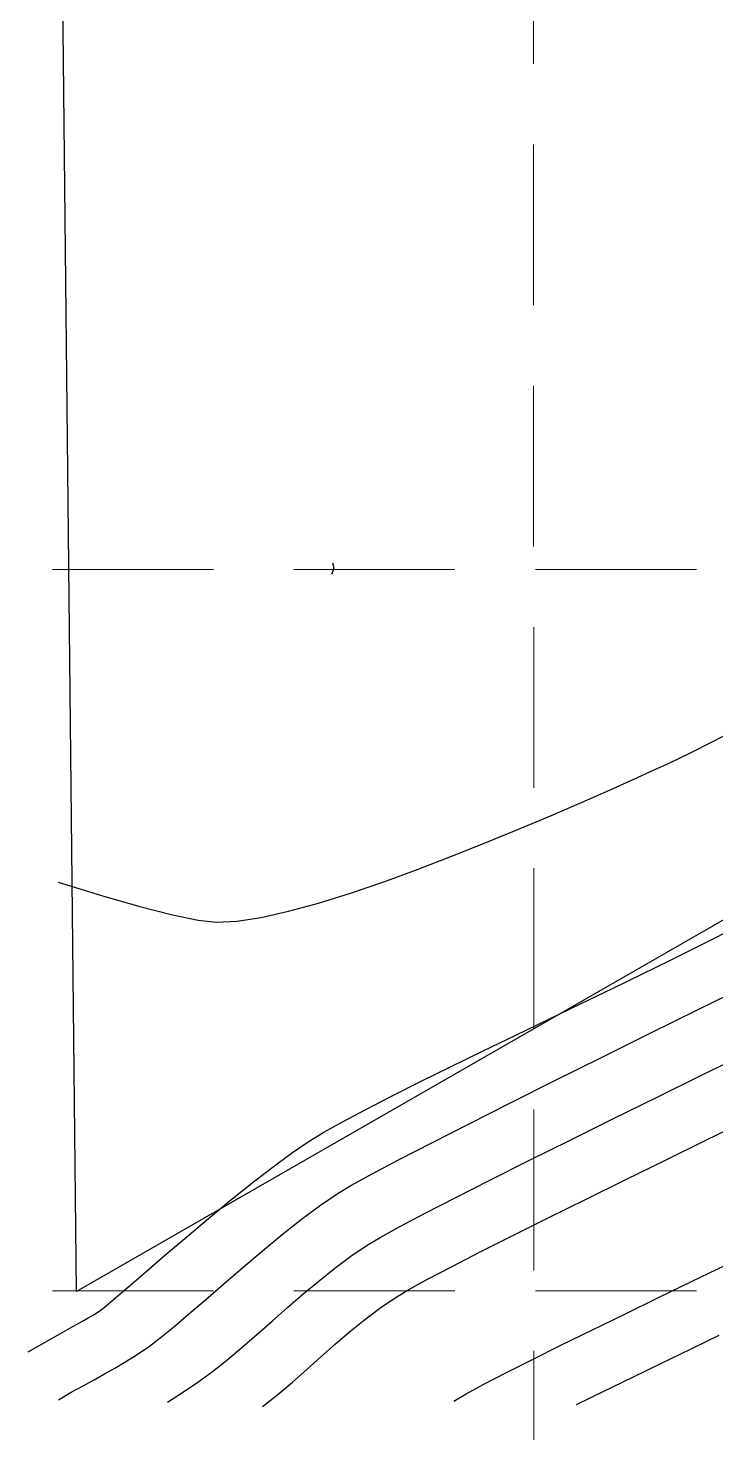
# Model space of a CAD drawing. Extents: x 2138193 to 2139991, y 332071 to 334944.
# Drawn here: x 2138432.7 to 2138475.4, y 332601.8 to 332689.1 of the extents above; entities that cross this region are included whole.
import ezdxf

# ---------------------------------------------------------------- set-up
doc = ezdxf.new("R2010")
doc.units = 0
doc.header["$LTSCALE"] = 100
doc.header["$MEASUREMENT"] = 0
doc.linetypes.add('DASHED', pattern=[0.75, 0.5, -0.25])
doc.linetypes.add('HIDDEN', pattern=[0.375, 0.25, -0.125])
for name, color, linetype in [('CONTOURS', 35, 'Continuous'), ('GRID', 254, 'DASHED'), ('V-PROP-SUBD-N', 7, 'Continuous')]:
    doc.layers.add(name, color=color, linetype=linetype)

msp = doc.modelspace()

# ---------------------------------------------------------------- linework, layer by layer
at = {"layer": 'CONTOURS', "extrusion": (0.9190013007704555, -0.3942544979860229, 0), "elevation": 1834088.994105591}
msp.add_lwpolyline([(1148804.672516014, 553), (1148804.927587112, 553)], dxfattribs=at)
at = {"layer": 'CONTOURS', "extrusion": (0.9698326260051806, 0.2437717734601269, 0), "elevation": 2155032.277632406}
msp.add_lwpolyline([(-198673.9083256832, 553), (-198673.6778073456, 553)], dxfattribs=at)
at = {"layer": 'CONTOURS'}
for points, elevation in [([(2138451.68132154, 332655.3871512756), (2138451.703335065, 332655.5017612372)], 553), ([(2138451.703335065, 332655.5017612372), (2138451.703914968, 332655.6019520582)], 553), ([(2138473.86724175, 332644.0425031562), (2138475.259508635, 332644.7470880744)], 552), ([(2138470.337467905, 332642.4039505328), (2138471.613467044, 332642.9837918508)], 552), ([(2138463.287009639, 332639.3315778166), (2138465.270858149, 332640.1718961271)], 552), ([(2138465.270858149, 332640.1718961271), (2138467.130795801, 332640.9776396782)], 552), ([(2138459.089050669, 332637.6286688892), (2138461.214617927, 332638.4770477398)], 552), ([(2138456.945675522, 332636.8068042573), (2138459.089050669, 332637.6286688892)], 552), ([(2138452.746972182, 332635.324069621), (2138454.819860141, 332636.0318168371)], 552), ([(2138437.278334797, 332635.1648138433), (2138439.664270188, 332634.480883677)], 552), ([(2138448.901449157, 332634.1917477719), (2138450.762379302, 332634.7039256017)], 552), ([(2138441.683713104, 332633.9644949457), (2138443.284461092, 332633.6337225388)], 552), ([(2138444.414311694, 332633.5066413459), (2138445.692047697, 332633.5727426513)], 552), ([(2138445.692047697, 332633.5727426513), (2138447.199549404, 332633.8078991242)], 552), ([(2138474.334733918, 332628.0785724654), (2138477.332004223, 332629.5572815122)], 550), ([(2138465.06141601, 332627.4866390789), (2138467.076854852, 332628.458355011)], 551), ([(2138463.018855662, 332626.5000353095), (2138465.06141601, 332627.4866390789)], 551), ([(2138455.324018373, 332622.7110932147), (2138457.101755163, 332623.6040726555)], 551), ([(2138471.785588306, 332622.6375829895), (2138474.543906986, 332623.9949576015)], 549), ([(2138452.284475607, 332621.1255519054), (2138453.705814868, 332621.8798137754)], 551), ([(2138472.35201771, 332618.7495503165), (2138474.864426299, 332619.9807254123)], 548), ([(2138461.448174513, 332617.4985723796), (2138463.829865277, 332618.6939756098)], 549), ([(2138452.807523312, 332617.1678394044), (2138454.087602793, 332617.8690418924)], 550), ([(2138459.28349516, 332616.400882303), (2138461.448174513, 332617.4985723796)], 549), ([(2138450.877096549, 332615.9226687865), (2138451.979720477, 332616.6771835702)], 550), ([(2138451.979720477, 332616.6771835702), (2138452.807523312, 332617.1678394044)], 550), ([(2138443.791941718, 332614.9899885731), (2138445.167909311, 332616.1256451134)], 551), ([(2138448.501590018, 332614.0951068331), (2138449.709715553, 332615.0514565923)], 550), ([(2138462.818065899, 332614.0330913263), (2138465.030472876, 332615.1381221929)], 548), ([(2138454.58294329, 332613.9229722263), (2138455.801737776, 332614.5901941031)], 549), ([(2138460.797820067, 332613.0131561069), (2138462.818065899, 332614.0330913263)], 548), ([(2138441.170654995, 332612.771741569), (2138442.446301314, 332613.8586520528)], 551), ([(2138446.059155465, 332612.0532340012), (2138447.276732478, 332613.0851793543)], 550), ([(2138451.779262435, 332612.0165674519), (2138452.775267025, 332612.7610813295)], 549), ([(2138450.790720621, 332611.2256313781), (2138451.779262435, 332612.0165674519)], 549), ([(2138449.81064867, 332610.4024301224), (2138450.790720621, 332611.2256313781)], 549), ([(2138454.565504047, 332609.5222960773), (2138455.575734133, 332610.2128484221)], 548), ([(2138436.457868586, 332608.915788617), (2138436.82284414, 332609.1363858919)], 551), ([(2138432.719914136, 332606.7979448266), (2138434.58056232, 332607.857649194)], 551), ([(2138440.920916936, 332607.6678337124), (2138441.74190333, 332608.3364707552)], 550), ([(2138445.995201234, 332607.0701135715), (2138446.931322865, 332607.8808054094)], 549), ([(2138439.484580877, 332606.6485657664), (2138440.251286263, 332607.1665378679)], 550), ([(2138445.0725849, 332606.2979416244), (2138445.995201234, 332607.0701135715)], 549), ([(2138464.007259263, 332606.3197501876), (2138465.803111311, 332607.2113967728)], 546), ([(2138472.059960783, 332606.0945293519), (2138473.87250741, 332606.9748069987)], 545), ([(2138443.271896469, 332604.9257854603), (2138444.16448095, 332605.5784465824)], 549), ([(2138470.246808112, 332605.2158674385), (2138472.059960783, 332606.0945293519)], 545), ([(2138442.313714777, 332604.2769058371), (2138443.271896469, 332604.9257854603)], 549), ([(2138441.380045848, 332603.6756269797), (2138442.313714777, 332604.2769058371)], 549), ([(2138466.782112469, 332603.5303370558), (2138468.473906355, 332604.3555578195)], 545)]:
    msp.add_lwpolyline(points, dxfattribs=dict(at, elevation=elevation))
at = {"layer": 'CONTOURS', "extrusion": (-0.4660383349618152, 0.8847645281915516, 0), "elevation": -702299.1765856617}
msp.add_lwpolyline([(-2047072.258095184, 552), (-2047073.953598419, 552)], dxfattribs=at)
at = {"layer": 'CONTOURS', "extrusion": (-0.4316582421624342, 0.9020372287069073, 0), "elevation": -623032.5601984666}
msp.add_lwpolyline([(-2072570.2053556, 552), (-2072571.583521609, 552)], dxfattribs=at)
at = {"layer": 'CONTOURS', "extrusion": (-0.4171115898254172, 0.9088552809074242, 0), "elevation": -589656.9620137376}
msp.add_lwpolyline([(-2082310.462783833, 552), (-2082311.574751468, 552)], dxfattribs=at)
at = {"layer": 'CONTOURS', "extrusion": (0.4092555629758334, -0.9124197960222771, 0), "elevation": 571671.3675066426}
msp.add_lwpolyline([(2087316.77284032, 552), (2087318.423410566, 552)], dxfattribs=at)
at = {"layer": 'CONTOURS', "extrusion": (0.4038720882449552, -0.9148154657288317, 0), "elevation": 559362.0748777617}
msp.add_lwpolyline([(2090647.210479939, 552), (2090649.069498726, 552)], dxfattribs=at)
at = {"layer": 'CONTOURS', "extrusion": (0.3812045400300625, -0.924490723945064, 0), "elevation": 507669.9372327072}
msp.add_lwpolyline([(2103790.854069852, 552), (2103793.095727511, 552)], dxfattribs=at)
at = {"layer": 'CONTOURS', "extrusion": (0.3425094381019838, -0.939514387761605, 0), "elevation": 419924.6209769301}
msp.add_lwpolyline([(2123040.051186812, 552), (2123042.313861453, 552)], dxfattribs=at)
at = {"layer": 'CONTOURS', "extrusion": (0.2949126870728266, 0.9555242053467223, 0), "elevation": 948493.2354195407}
msp.add_lwpolyline([(-1945227.4248845, 552), (-1945230.250794502, 552)], dxfattribs=at)
at = {"layer": 'CONTOURS', "extrusion": (0.2982569164939862, -0.9544856267977531, 0), "elevation": 320312.6865903517}
msp.add_lwpolyline([(2140331.117417481, 552), (2140333.196645103, 552)], dxfattribs=at)
at = {"layer": 'CONTOURS', "extrusion": (-0.2477373632655909, -0.9688272285821722, 0), "elevation": -852036.7461742542}
msp.add_lwpolyline([(1989372.584199736, 552), (1989374.668619802, 552)], dxfattribs=at)
at = {"layer": 'CONTOURS', "extrusion": (0.2200147393273248, -0.9754965476508513, 0), "elevation": 146006.7719365577}
msp.add_lwpolyline([(2159232.201030455, 552), (2159233.945680149, 552)], dxfattribs=at)
at = {"layer": 'CONTOURS', "extrusion": (-0.1117713227459293, -0.9937339540398251, 0), "elevation": -569565.9706070992}
msp.add_lwpolyline([(2087864.799326478, 552), (2087865.936301417, 552)], dxfattribs=at)
at = {"layer": 'CONTOURS', "extrusion": (0.4513086655408499, -0.892367910902077, 0), "elevation": 668281.8769721519}
msp.add_lwpolyline([(2058425.338062303, 551), (2058426.81712371, 551)], dxfattribs=at)
at = {"layer": 'CONTOURS', "extrusion": (0.4645878088350975, -0.8855270565498283, 0), "elevation": 698954.4896583677}
msp.add_lwpolyline([(2048214.893493815, 551), (2048216.1004131, 551)], dxfattribs=at)
at = {"layer": 'CONTOURS', "extrusion": (0.4435479406569743, -0.8962506481665481, 0), "elevation": 650394.2454149097}
msp.add_lwpolyline([(2064145.295457628, 551), (2064147.006634338, 551)], dxfattribs=at)
at = {"layer": 'CONTOURS', "extrusion": (0.4388299857799362, -0.89857011055364, 0), "elevation": 639533.5028459041}
msp.add_lwpolyline([(2067534.160400521, 551), (2067536.063522553, 551)], dxfattribs=at)
at = {"layer": 'CONTOURS', "extrusion": (0.4360387697027745, -0.899927881174981, 0), "elevation": 633112.9329098788}
msp.add_lwpolyline([(2069507.215467821, 551), (2069509.270302429, 551)], dxfattribs=at)
at = {"layer": 'CONTOURS', "extrusion": (0.4346199164139112, -0.900613972940885, 0), "elevation": 629850.5448042487}
msp.add_lwpolyline([(2070500.282856672, 551), (2070502.449141491, 551)], dxfattribs=at)
at = {"layer": 'CONTOURS', "extrusion": (-0.4433617145905362, 0.8963427860117692, 0), "elevation": -649968.8690021009}
msp.add_lwpolyline([(-2064277.233849377, 550), (-2064280.598246908, 550)], dxfattribs=at)
at = {"layer": 'CONTOURS', "extrusion": (0.4365572774473762, -0.8996764660186096, 0), "elevation": 634305.3593776186}
msp.add_lwpolyline([(2069133.111798087, 551), (2069135.370777813, 551)], dxfattribs=at)
at = {"layer": 'CONTOURS', "extrusion": (0.4445388972406757, -0.8957595485620257, 0), "elevation": 652680.24061902}
msp.add_lwpolyline([(2063418.230808671, 550), (2063421.559537993, 550)], dxfattribs=at)
at = {"layer": 'CONTOURS', "extrusion": (-0.4392375109036296, 0.8983709751629244, 0), "elevation": -640471.1736252548}
msp.add_lwpolyline([(-2067230.675221663, 551), (-2067232.884565621, 551)], dxfattribs=at)
at = {"layer": 'CONTOURS', "extrusion": (0.4408457532425592, -0.8975828774258122, 0), "elevation": 644179.8186038006}
msp.add_lwpolyline([(2066094.010025517, 549), (2066097.051105395, 549)], dxfattribs=at)
at = {"layer": 'CONTOURS', "extrusion": (0.4432052213076437, -0.8964201759251309, 0), "elevation": 649604.8433606382}
msp.add_lwpolyline([(2064376.609418876, 551), (2064378.728892721, 551)], dxfattribs=at)
at = {"layer": 'CONTOURS', "extrusion": (-0.4460401786286338, 0.8950129379226518, 0), "elevation": -656139.0247765469}
msp.add_lwpolyline([(-2062317.756292807, 550), (-2062320.991478623, 550)], dxfattribs=at)
at = {"layer": 'CONTOURS', "extrusion": (0.447978674068806, -0.8940442425179832, 0), "elevation": 660606.6412994051}
msp.add_lwpolyline([(2060887.940329302, 550), (2060891.024102544, 550)], dxfattribs=at)
at = {"layer": 'CONTOURS', "extrusion": (0.4569395547569632, -0.8894977477759618, 0), "elevation": 681277.671248064}
msp.add_lwpolyline([(2054137.848710014, 551), (2054139.667942845, 551)], dxfattribs=at)
at = {"layer": 'CONTOURS', "extrusion": (0.4505389824401055, -0.8927567559541817, 0), "elevation": 666510.0119327344}
msp.add_lwpolyline([(2058983.439468703, 550), (2058986.313970314, 550)], dxfattribs=at)
at = {"layer": 'CONTOURS', "extrusion": (-0.4425636506618433, 0.8967370936416437, 0), "elevation": -648134.8229617238}
msp.add_lwpolyline([(-2064850.609472938, 549), (-2064853.662624613, 549)], dxfattribs=at)
at = {"layer": 'CONTOURS', "extrusion": (0.4869929029090077, -0.8734059265406081, 0), "elevation": 750897.8233995328}
msp.add_lwpolyline([(2029719.667174403, 551), (2029721.026386681, 551)], dxfattribs=at)
at = {"layer": 'CONTOURS', "extrusion": (-0.4540382959500481, 0.8909821691879005, 0), "elevation": -674583.4191188444}
msp.add_lwpolyline([(-2056349.89416976, 550), (-2056352.501557763, 550)], dxfattribs=at)
at = {"layer": 'CONTOURS', "extrusion": (0.4439926022879778, -0.8960304509968116, 0), "elevation": 651425.6361704201}
msp.add_lwpolyline([(2063811.797878121, 549), (2063814.775777214, 549)], dxfattribs=at)
at = {"layer": 'CONTOURS', "extrusion": (0.4396428239295577, -0.8981726935101311, 0), "elevation": 641414.9442953249}
msp.add_lwpolyline([(2066953.716606997, 548), (2066956.466911328, 548)], dxfattribs=at)
at = {"layer": 'CONTOURS', "extrusion": (0.5178602861334635, -0.8554652091381434, 0), "elevation": 822873.6626678001}
msp.add_lwpolyline([(2001620.373361437, 551), (2001621.443677202, 551)], dxfattribs=at)
at = {"layer": 'CONTOURS', "extrusion": (-0.5640855254375823, 0.8257163677630514, 0), "elevation": -931619.0909789344}
msp.add_lwpolyline([(-1953378.060112014, 551), (-1953379.393024172, 551)], dxfattribs=at)
at = {"layer": 'CONTOURS', "extrusion": (-0.4590659464964503, 0.8884021931351354, 0), "elevation": -686192.9887507728}
msp.add_lwpolyline([(-2052502.73794171, 550), (-2052505.020405879, 550)], dxfattribs=at)
at = {"layer": 'CONTOURS', "extrusion": (0.4459347112784796, -0.8950654910546931, 0), "elevation": 655899.7358931943}
msp.add_lwpolyline([(2062391.399244903, 549), (2062394.247707309, 549)], dxfattribs=at)
at = {"layer": 'CONTOURS', "extrusion": (0.5942335178738, -0.8042925625885946, 0), "elevation": 1003215.005728392}
msp.add_lwpolyline([(1917590.615480576, 551), (1917592.143466585, 551)], dxfattribs=at)
at = {"layer": 'CONTOURS', "extrusion": (0.4668488144488654, -0.8843371441072058, 0), "elevation": 704188.4191631626}
msp.add_lwpolyline([(2046396.63846175, 550), (2046398.53825823, 550)], dxfattribs=at)
at = {"layer": 'CONTOURS', "extrusion": (0.4408807790578456, -0.8975656737294196, 0), "elevation": 644264.1845160648}
msp.add_lwpolyline([(2066061.796926075, 548), (2066064.590821502, 548)], dxfattribs=at)
at = {"layer": 'CONTOURS', "extrusion": (0.613627661197032, -0.7895955251987316, 0), "elevation": 1049576.872711779}
msp.add_lwpolyline([(1892610.944714324, 551), (1892612.613443743, 551)], dxfattribs=at)
at = {"layer": 'CONTOURS', "extrusion": (0.4422059228199031, -0.8969135531493534, 0), "elevation": 647314.8712192359}
msp.add_lwpolyline([(2065105.284328023, 548), (2065108.022759578, 548)], dxfattribs=at)
at = {"layer": 'CONTOURS', "extrusion": (0.6269754187766795, -0.7790390389767431, 0), "elevation": 1081631.60781017}
msp.add_lwpolyline([(1874474.403180751, 551), (1874476.157429021, 551)], dxfattribs=at)
at = {"layer": 'CONTOURS', "extrusion": (0.5980986755753118, -0.8014224692851192, 0), "elevation": 1012438.763305543}
msp.add_lwpolyline([(1912738.268554887, 550), (1912739.725191107, 550)], dxfattribs=at)
at = {"layer": 'CONTOURS', "extrusion": (-0.4576087064558341, 0.8891536828781729, 0), "elevation": -682830.4886985077}
msp.add_lwpolyline([(-2053624.973352608, 549), (-2053627.108558486, 549)], dxfattribs=at)
at = {"layer": 'CONTOURS', "extrusion": (0.4441254390652823, -0.8959646166981541, 0), "elevation": 651735.3258488644}
msp.add_lwpolyline([(2063711.845608315, 548), (2063714.47707811, 548)], dxfattribs=at)
at = {"layer": 'CONTOURS', "extrusion": (-0.6435250527743376, 0.7654250495324714, 0), "elevation": -1121550.308877003}
msp.add_lwpolyline([(-1850862.766325061, 551), (-1850864.524355327, 551)], dxfattribs=at)
at = {"layer": 'CONTOURS', "extrusion": (-0.4658863939810773, 0.8848445444841192, 0), "elevation": -701965.2566104527}
msp.add_lwpolyline([(-2047161.561799109, 549), (-2047163.35107523, 549)], dxfattribs=at)
at = {"layer": 'CONTOURS', "extrusion": (0.636165544035917, -0.7715525909369275, 0), "elevation": 1103777.987544986}
msp.add_lwpolyline([(1861521.521231549, 550), (1861523.108754621, 550)], dxfattribs=at)
at = {"layer": 'CONTOURS', "extrusion": (0.5635837605269186, -0.8260589233646332, 0), "elevation": 930439.5174780346}
msp.add_lwpolyline([(1953943.147892648, 549), (1953944.361438379, 549)], dxfattribs=at)
at = {"layer": 'CONTOURS', "extrusion": (0.5104276081031657, -0.8599207270941207, 0), "elevation": 805504.6513250913}
msp.add_lwpolyline([(2008675.812562902, 549), (2008676.748946872, 549)], dxfattribs=at)
at = {"layer": 'CONTOURS', "extrusion": (0.6519013216411874, -0.7583038090649902, 0), "elevation": 1141831.093646623}
msp.add_lwpolyline([(1838417.253039201, 551), (1838418.790662147, 551)], dxfattribs=at)
at = {"layer": 'CONTOURS', "extrusion": (0.4563045372680439, -0.8898236731333891, 0), "elevation": 679822.4317166066}
msp.add_lwpolyline([(2054623.867257723, 548), (2054625.869025537, 548)], dxfattribs=at)
at = {"layer": 'CONTOURS', "extrusion": (-0.6534996077877544, 0.7569268542080213, 0), "elevation": -1145706.924072661}
msp.add_lwpolyline([(-1836002.983333279, 551), (-1836004.326471593, 551)], dxfattribs=at)
at = {"layer": 'CONTOURS', "extrusion": (0.6528461348450842, -0.7574905439791536, 0), "elevation": 1144125.759156101}
msp.add_lwpolyline([(1836995.595905482, 550), (1836997.161976455, 550)], dxfattribs=at)
at = {"layer": 'CONTOURS', "extrusion": (-0.4650305922463764, 0.8852946110052767, 0), "elevation": -699989.1635286524}
msp.add_lwpolyline([(-2047839.355905045, 548), (-2047841.044981914, 548)], dxfattribs=at)
at = {"layer": 'CONTOURS', "extrusion": (0.4377023736925971, -0.8991199208469725, 0), "elevation": 636957.7825621793}
msp.add_lwpolyline([(2068329.255570268, 546), (2068331.546853534, 546)], dxfattribs=at)
at = {"layer": 'CONTOURS', "extrusion": (0.6526738433018267, -0.757638999966094, 0), "elevation": 1143704.209665479}
msp.add_lwpolyline([(1837250.112902006, 551), (1837251.205325553, 551)], dxfattribs=at)
at = {"layer": 'CONTOURS', "extrusion": (0.655357704986392, -0.7553186602454418, 0), "elevation": 1150219.005935152}
msp.add_lwpolyline([(1833185.020851755, 550), (1833186.518204357, 550)], dxfattribs=at)
at = {"layer": 'CONTOURS', "extrusion": (0.5108900368124992, -0.8596460726867328, 0), "elevation": 806588.5845980614}
msp.add_lwpolyline([(2008242.181181237, 548), (2008243.091972673, 548)], dxfattribs=at)
at = {"layer": 'CONTOURS', "extrusion": (0.4799988920235096, -0.8772690942100965, 0), "elevation": 734667.6144565968}
msp.add_lwpolyline([(2035654.429791196, 548), (2035655.75501355, 548)], dxfattribs=at)
at = {"layer": 'CONTOURS', "extrusion": (0.4369535000738704, -0.8994840958978622, 0), "elevation": 635235.2071233774}
msp.add_lwpolyline([(2068856.61796571, 546), (2068858.950688835, 546)], dxfattribs=at)
at = {"layer": 'CONTOURS', "extrusion": (-0.6227483865447102, 0.7824221667718522, 0), "elevation": -1071467.361989894}
msp.add_lwpolyline([(-1880292.66327077, 551), (-1880293.085897403, 551)], dxfattribs=at)
at = {"layer": 'CONTOURS', "extrusion": (0.6469055650231305, -0.7625701213279368, 0), "elevation": 1129728.962117809}
msp.add_lwpolyline([(1845875.637423979, 551), (1845876.422926841, 551)], dxfattribs=at)
at = {"layer": 'CONTOURS', "extrusion": (-0.6537797100651992, 0.7566849349016169, 0), "elevation": -1146390.115890127}
msp.add_lwpolyline([(-1835580.475545272, 550), (-1835581.865371064, 550)], dxfattribs=at)
at = {"layer": 'CONTOURS', "extrusion": (-0.6549870397145083, 0.7556401113003631, 0), "elevation": -1149323.149542867}
msp.add_lwpolyline([(-1833752.671327476, 549), (-1833753.955794759, 549)], dxfattribs=at)
at = {"layer": 'CONTOURS', "extrusion": (0.4371806000675427, -0.8993737392900593, 0), "elevation": 635757.5598024717}
msp.add_lwpolyline([(2068693.83442245, 546), (2068696.159232574, 546)], dxfattribs=at)
at = {"layer": 'CONTOURS', "extrusion": (0.4900084895528694, -0.8717176608088857, 0), "elevation": 757910.9526895414}
msp.add_lwpolyline([(2027093.613187563, 551), (2027094.019279041, 551)], dxfattribs=at)
at = {"layer": 'CONTOURS', "extrusion": (0.5533086623801968, -0.8329763046660076, 0), "elevation": 906160.0887075767}
msp.add_lwpolyline([(1965302.71880354, 551), (1965303.208411605, 551)], dxfattribs=at)
at = {"layer": 'CONTOURS', "extrusion": (-0.6468722972133645, 0.7625983419191945, 0), "elevation": -1129652.156140856}
msp.add_lwpolyline([(-1845927.245351426, 550), (-1845928.488901968, 550)], dxfattribs=at)
at = {"layer": 'CONTOURS', "extrusion": (0.6607877766213563, -0.7505727907856803, 0), "elevation": 1163413.167905219}
msp.add_lwpolyline([(1824844.567036413, 549), (1824845.846207436, 549)], dxfattribs=at)
at = {"layer": 'CONTOURS', "extrusion": (0.6318830130482394, -0.7750637766152402, 0), "elevation": 1093459.476837402}
msp.add_lwpolyline([(1867606.588479062, 548), (1867607.777100754, 548)], dxfattribs=at)
at = {"layer": 'CONTOURS', "extrusion": (-0.6025749677362155, 0.7980622834451575, 0), "elevation": -1023136.075954753}
msp.add_lwpolyline([(-1907040.903245825, 548), (-1907042.105756199, 548)], dxfattribs=at)
at = {"layer": 'CONTOURS', "extrusion": (0.4384083424789945, -0.8987759037962805, 0), "elevation": 638581.8954082078}
msp.add_lwpolyline([(2067821.472108671, 546), (2067823.739654885, 546)], dxfattribs=at)
at = {"layer": 'CONTOURS', "extrusion": (0.4955561202031745, -0.8685759216839809, 0), "elevation": 770819.1675347828}
msp.add_lwpolyline([(2022218.646258538, 551), (2022219.476051937, 551)], dxfattribs=at)
at = {"layer": 'CONTOURS', "extrusion": (-0.4922667171495368, 0.8704444147599649, 0), "elevation": -763163.5156773004}
msp.add_lwpolyline([(-2025121.044950609, 551), (-2025121.536278932, 551)], dxfattribs=at)
at = {"layer": 'CONTOURS', "extrusion": (-0.4817110014523569, 0.8763301381783963, 0), "elevation": -738633.1543848179}
msp.add_lwpolyline([(-2034196.856650116, 551), (-2034197.284453037, 551)], dxfattribs=at)
at = {"layer": 'CONTOURS', "extrusion": (-0.66074795576554, 0.750607846316344, 0), "elevation": -1163316.353305484}
msp.add_lwpolyline([(-1824905.022895733, 549), (-1824906.286697924, 549)], dxfattribs=at)
at = {"layer": 'CONTOURS', "extrusion": (0.6521761421017739, -0.7580674638007141, 0), "elevation": 1142508.483545265}
msp.add_lwpolyline([(1838009.25513541, 548), (1838010.435727453, 548)], dxfattribs=at)
at = {"layer": 'CONTOURS', "extrusion": (0.4407981300858188, -0.8976062658609542, 0), "elevation": 644081.4102436525}
msp.add_lwpolyline([(2066112.941038846, 546), (2066115.10198134, 546)], dxfattribs=at)
at = {"layer": 'CONTOURS', "extrusion": (0.5992903855809399, -0.8005317193904613, 0), "elevation": 1015284.095824997}
msp.add_lwpolyline([(1911217.528257425, 550), (1911218.364739799, 550)], dxfattribs=at)
at = {"layer": 'CONTOURS', "extrusion": (0.6635626734929125, -0.7481206977132355, 0), "elevation": 1170166.398756006}
msp.add_lwpolyline([(1820524.641227373, 548), (1820525.81859163, 548)], dxfattribs=at)
at = {"layer": 'CONTOURS', "extrusion": (0.4389209102267062, -0.8985257005593996, 0), "elevation": 639764.9835675803}
msp.add_lwpolyline([(2067461.890552731, 545), (2067463.861652306, 545)], dxfattribs=at)
at = {"layer": 'CONTOURS', "extrusion": (0.5147559223336379, -0.8573367718828149, 0), "elevation": 815618.5006257287}
msp.add_lwpolyline([(2004572.438035292, 550), (2004573.212557356, 550)], dxfattribs=at)
at = {"layer": 'CONTOURS', "extrusion": (0.5369513278727068, -0.8436132238743872, 0), "elevation": 867646.553742507}
msp.add_lwpolyline([(1982608.574793379, 550), (1982609.409254235, 550)], dxfattribs=at)
at = {"layer": 'CONTOURS', "extrusion": (0.6210103245941775, -0.783802383734213, 0), "elevation": 1067298.859481111}
msp.add_lwpolyline([(1882669.131835632, 549), (1882670.290423523, 549)], dxfattribs=at)
at = {"layer": 'CONTOURS', "extrusion": (-0.6661783109728586, 0.7457925033072869, 0), "elevation": -1176534.183684067}
msp.add_lwpolyline([(-1816414.711477124, 548), (-1816415.889799614, 548)], dxfattribs=at)
at = {"layer": 'CONTOURS', "extrusion": (-0.4508368985354508, 0.8926063471200144, 0), "elevation": -667211.9685612114}
msp.add_lwpolyline([(-2058755.947760293, 546), (-2058757.747596783, 546)], dxfattribs=at)
at = {"layer": 'CONTOURS', "extrusion": (0.4846122834726149, -0.8747290636005289, 0), "elevation": 745373.4272018407}
msp.add_lwpolyline([(2031737.337281999, 550), (2031738.08331406, 550)], dxfattribs=at)
at = {"layer": 'CONTOURS', "extrusion": (0.496332415178417, -0.8681325553411526, 0), "elevation": 772630.2304703521}
msp.add_lwpolyline([(2021530.042351743, 550), (2021530.787511545, 550)], dxfattribs=at)
at = {"layer": 'CONTOURS', "extrusion": (-0.6600969027657565, 0.751180456986905, 0), "elevation": -1161737.331959679}
msp.add_lwpolyline([(-1825912.686764985, 548), (-1825913.870087761, 548)], dxfattribs=at)
at = {"layer": 'CONTOURS', "extrusion": (0.4606317563205572, -0.8875913390006905, 0), "elevation": 689825.9229797442}
msp.add_lwpolyline([(2051287.819629073, 546), (2051289.365110358, 546)], dxfattribs=at)
at = {"layer": 'CONTOURS', "extrusion": (0.4853217478392075, -0.8743356341098633, 0), "elevation": 747021.4248230413}
msp.add_lwpolyline([(2031130.370138168, 550), (2031131.207750632, 550)], dxfattribs=at)
at = {"layer": 'CONTOURS', "extrusion": (0.48110220387686, -0.8766645136110097, 0), "elevation": 737223.6032762146}
msp.add_lwpolyline([(2034707.927692724, 550), (2034708.704570952, 550)], dxfattribs=at)
at = {"layer": 'CONTOURS', "extrusion": (0.6453104254673636, -0.763920450559566, 0), "elevation": 1125879.817618845}
msp.add_lwpolyline([(1848237.267144947, 548), (1848238.459841337, 548)], dxfattribs=at)
at = {"layer": 'CONTOURS', "extrusion": (0.4774166523556586, -0.8786770396758505, 0), "elevation": 728684.7077380826}
msp.add_lwpolyline([(2037806.432662027, 546), (2037807.674851117, 546)], dxfattribs=at)
at = {"layer": 'CONTOURS', "extrusion": (-0.4365696742040964, 0.8996704505347106, 0), "elevation": -634356.1745345178}
msp.add_lwpolyline([(-2069121.870518346, 545), (-2069123.841130758, 545)], dxfattribs=at)
at = {"layer": 'CONTOURS', "extrusion": (0.4952993052838551, -0.8687223942004318, 0), "elevation": 770224.774580722}
msp.add_lwpolyline([(2022444.469275325, 550), (2022445.397597753, 550)], dxfattribs=at)
at = {"layer": 'CONTOURS', "extrusion": (0.6217782852916341, -0.7831933119861249, 0), "elevation": 1069147.320232847}
msp.add_lwpolyline([(1881623.188613141, 548), (1881624.395840941, 548)], dxfattribs=at)
at = {"layer": 'CONTOURS', "extrusion": (0.5107165533565085, -0.8597491506989982, 0), "elevation": 806190.707385055}
msp.add_lwpolyline([(2008404.6967888, 546), (2008405.587429008, 546)], dxfattribs=at)
at = {"layer": 'GRID', "color": 252, "linetype": 'HIDDEN', "lineweight": 0, "ltscale": 0.4}
for p, q in [((2138464.148229272, 332296.8613974982), (2138463.958900113, 334895.9865538099)), ((2138239.233226605, 332655.4435516577), (2139943.106662308, 332655.4435516577)), ((2138239.233226605, 332610.6047769588), (2139943.106662308, 332610.6047769588))]:
    msp.add_line(p, q, dxfattribs=at)
at = {"layer": 'V-PROP-SUBD-N'}
for p, q in [((2138435.733479701, 332610.5505738834), (2138426.518897063, 333469.8140887372)), ((2138778.781415688, 332807.8942945136), (2138435.733479701, 332610.5505738834))]:
    msp.add_line(p, q, dxfattribs=at)

doc.saveas('drawing.dxf')
